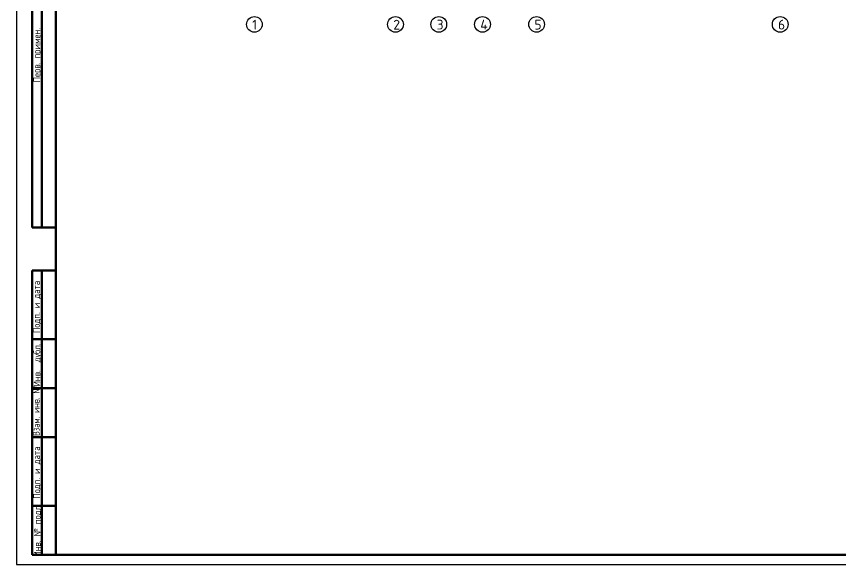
# Model space of a CAD drawing. Header units: millimetres. Extents: x -121275 to -95372, y 16759 to 40426.
# Drawn here: x -118607.9 to -118187.4, y 39038.2 to 39317.9 of the extents above; entities that cross this region are included whole.
import ezdxf
from ezdxf.enums import TextEntityAlignment as Align

# ---------------------------------------------------------------- set-up
doc = ezdxf.new("R2010")
doc.units = ezdxf.units.MM
doc.header["$LTSCALE"] = 0.5
for name, color, linetype, lineweight in [('0.25-STAMP', 10, 'Continuous', 25), ('0.25-TEXT', 10, 'Continuous', 25), ('0.3-STAMP', 7, 'Continuous', 30), ('ТОНКИЕе', 7, 'Continuous', 25)]:
    doc.layers.add(name, color=color, linetype=linetype, lineweight=lineweight)
doc.styles.add('Наклонный', font='isocpeur.ttf', dxfattribs={"height": 3.5})

msp = doc.modelspace()

# ---------------------------------------------------------------- linework, layer by layer
at = {"layer": '0.25-STAMP', "color": 7}
msp.add_lwpolyline([(-118607.861, 39038.24), (-117766.861, 39038.24), (-117766.861, 39632.24), (-118607.861, 39632.24), (-118607.861, 39038.24)], dxfattribs=at)
at = {"layer": '0.3-STAMP', "color": 7, "lineweight": 50}
for p, q in [((-118599.861, 39210.24), (-118599.861, 39330.24)), ((-118594.861, 39210.24), (-118594.861, 39330.24)), ((-118587.861, 39330.24), (-118587.861, 39210.24)), ((-118599.861, 39210.24), (-118587.861, 39210.24)), ((-118599.861, 39043.24), (-118599.861, 39188.24)), ((-118587.861, 39188.24), (-118599.861, 39188.24)), ((-118594.861, 39043.24), (-118594.861, 39188.24)), ((-118587.861, 39188.24), (-118587.861, 39043.24)), ((-118587.861, 39153.24), (-118599.861, 39153.24)), ((-118587.861, 39128.24), (-118599.861, 39128.24)), ((-118587.861, 39103.24), (-118599.861, 39103.24)), ((-118587.861, 39068.24), (-118599.861, 39068.24)), ((-118587.861, 39043.24), (-118599.861, 39043.24))]:
    msp.add_line(p, q, dxfattribs=at)
msp.add_lwpolyline([(-118587.861, 39043.24), (-117771.861, 39043.24), (-117771.861, 39627.24), (-118587.861, 39627.24), (-118587.861, 39043.24)], dxfattribs=at)
at = {"layer": 'ТОНКИЕе', "color": 7}
for centre in [(-118486.453, 39313.874), (-118414.453, 39313.874), (-118392.353, 39313.9), (-118370.053, 39313.9), (-118342.453, 39313.9), (-118218.153, 39313.9)]:
    msp.add_circle(centre, 4, dxfattribs=at)

# ---------------------------------------------------------------- texts
at = {"layer": '0.25-TEXT', "color": 7, "style": 'Наклонный'}
for s, width, p in [('Перв. примен.', 0.9, (-118597.47, 39298.171)), ('Подп. и дата', 0.9, (-118597.642, 39169.689)), ('Инв.  дубл.', 0.9, (-118597.437, 39140.104)), ('Взам. инв. №', 0.8, (-118597.766, 39116.614)), ('Подп. и дата', 0.9, (-118597.527, 39085.157)), ('Инв. № подл.', 0.9, (-118597.246, 39055.676))]:
    msp.add_text(s, height=3.5, rotation=90, dxfattribs=dict(at, width=width)).set_placement(p, align=Align.MIDDLE_CENTER)
at = {"layer": 'ТОНКИЕе', "color": 7, "char_height": 5, "attachment_point": 1, "style": 'Наклонный'}
for s, insert in [('1', (-118487.564, 39316.238)), ('2', (-118415.564, 39316.238)), ('3', (-118393.464, 39316.264)), ('4', (-118371.164, 39316.264)), ('5', (-118343.564, 39316.264)), ('6', (-118219.264, 39316.264))]:
    msp.add_mtext_dynamic_manual_height_columns(s, width=1.68113, gutter_width=35, heights=[0], dxfattribs=dict(at, insert=insert))

doc.saveas('drawing.dxf')
